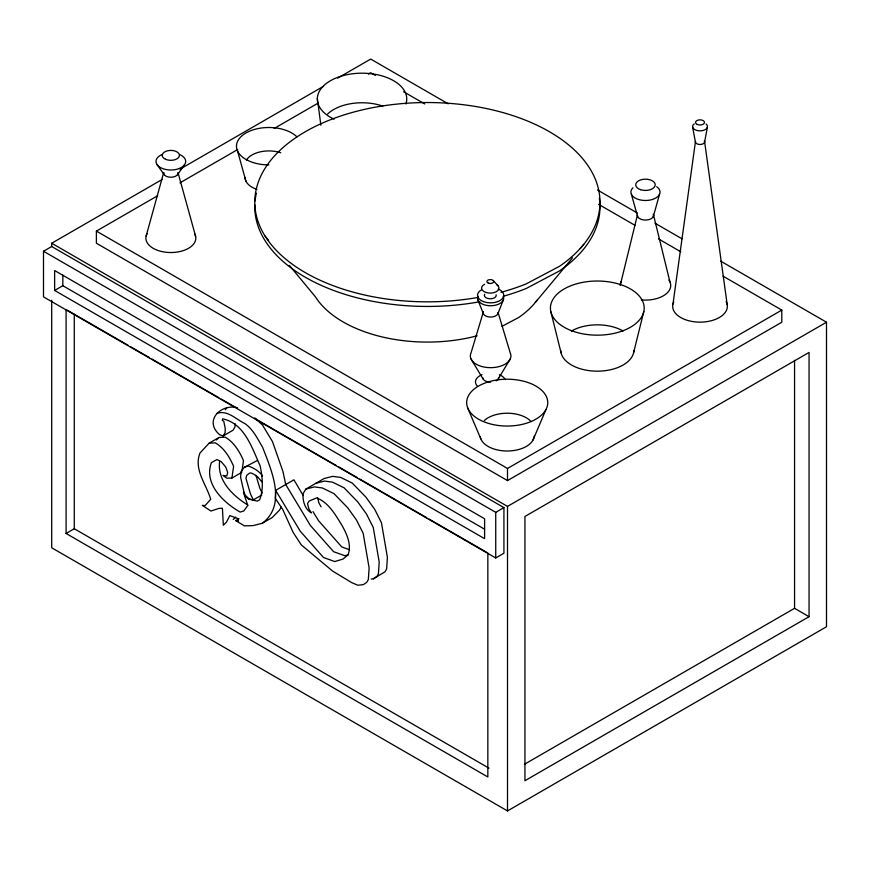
<?xml version="1.0" encoding="UTF-8"?>
<svg xmlns="http://www.w3.org/2000/svg" width="870" height="870" viewBox="0 0 870 870"><rect width="100%" height="100%" fill="white"/><g stroke="black" fill="none" stroke-linecap="round" stroke-linejoin="round"><path stroke-width="1.3" d="M237.608 407.791C221.241 403.299 203.232 420.743 219.697 434.772L223.155 435.924L225.134 432.662L225.2 428.279L223.775 421.254L222.252 420.362L222.655 418.84C244.568 423.418 252.093 448.115 260.173 465.928C262.435 476.89 263.806 489.168 259.651 499.782L257.281 501.12L248.592 499.108L244.677 495.367L240.599 477.228L241.066 471.366L244.437 467.244L257.4 460.491M235.063 423.668L235.009 426.963L233.029 430.226L223.155 435.924M219.675 461.35C216.913 480.49 232.91 495.889 247.885 505.068M275.649 490.365L300.313 531.298L323.499 557.507L334.776 561.552L342.976 559.062L348 554.973C351.871 544.685 346.869 534.343 341.986 525.36C335.472 515.018 328.61 502.284 316.539 497.923L309.078 501.066L307.534 503.545L308.806 508.732L311.449 512.919C304.75 509.298 302.738 500.968 302.967 493.877L305.816 489.103L314.396 486.917L322.378 487.961L333.982 493.649L347.685 507.743L356.385 519.836L363.16 533.277L369.119 567.86L368.347 579.572L366.814 582.269L363.323 584.64L357.82 585.238L351.426 582.476L332.514 571.003L301.281 544.903L293.125 532.375L282.663 509.298L275.257 498.369L275.649 490.365L293.929 479.805L303.206 495.585M239.011 518.683L235.716 520.586L244.416 525.882L253.181 525.6L262.359 523.218C287.1 504.35 271.288 470.017 262.566 447.213C257.476 438.719 253.235 429.454 244.905 423.57C236.118 419.438 227.603 409.813 217 413.326M672.988 303.978L695.478 141.44A4.6 2.653 0 0 0 700.535 144.474A4.6 2.653 0 0 0 704.308 140.864M243.524 492.366L247.754 505.535L243.752 510.994L240.174 512.082C223.449 502.555 203.373 483.611 211.443 462.59L216.945 459.556L221.197 461.644L225.787 467.114L227.668 472.323L226.831 475.923L222.927 475.401L226.798 478.185L231.888 478.054L233.606 466.353C229.734 457.272 224.079 447.909 215.303 442.852L209.115 443.189L199.991 453.009C193.466 469.495 206.277 484.133 210.725 499.293L205.081 505.622L202.318 505.339L210.899 511.038L218.849 508.428L222.405 508.265L223.34 525.219L226.559 522.022L229.821 515.584L237.727 518.531L238.489 521.337L235.716 520.586M241.98 471.105L243.48 460.654C239.609 451.573 233.954 442.199 225.189 437.153L218.99 437.49L209.115 443.189M704.569 142.234L707.408 127.194M633.567 352.774L643.811 311.558A46.882 27.068 0 0 0 579.268 283.109A46.882 27.068 0 0 0 568.86 329.61A46.882 27.068 0 0 0 643.811 311.558M146.149 236.009L163.712 172.477A7.21 4.165 0 0 0 170.737 177.252A7.21 4.165 0 0 0 178.013 172.608L195.652 236.466M653.305 216.63L659.514 194.325M483.437 311.623L471.04 352.872A20.293 11.712 0 0 0 490.56 367.662A20.293 11.712 0 0 0 510.244 352.948L498.216 312.939M497.814 313.874L503.273 300.172M533.016 440.046L545.914 409.618M498.336 378.744L510.212 359.016M281.282 507.166L279.411 510.212L272.234 517.509L262.359 523.218M177.469 174.739L184.473 164.843M225.297 409.77L226.874 407.617M535.333 302.423L572.493 257.868M580.268 248.537L583.726 244.394M233.214 519.52L235.629 517.128M216.38 439.97L218.99 437.49M371.207 579.061L373.415 578.822L376.895 576.451L378.428 573.743L379.2 562.042L373.252 527.459L366.466 514.007L357.766 501.925L344.074 487.82L332.471 482.143L324.477 481.088L315.908 483.274M51.7 246.514L43.5 251.245L43.5 296.866L495.737 557.964L503.926 553.222L503.926 507.612L51.7 246.514L51.7 243.241L162.342 179.361M180.003 169.161L323.607 86.25M337.734 78.093L370.696 59.073L448.224 103.834M723.068 276.181L781.804 310.09L781.804 322.226L507.504 480.588L96.396 243.241L96.396 231.105L157.611 195.761M179.981 182.852L237.662 149.553M274.159 128.477L317.724 103.334M368.336 74.102L370.696 72.743L375.394 75.462M54.636 290.439L484.601 538.671L484.601 518.77L54.636 270.537L54.636 290.439L62.836 285.708L484.568 529.188M66.087 309.502L66.087 533.473L74.276 528.742L488.994 768.166M231.888 478.054L241.773 472.345M262.098 476.118L262.512 475.868C259.01 471.018 253.572 467.788 247.95 465.95L244.437 467.244M262.077 482.023L257.629 476.88L253.942 474.302L250.81 472.878L249.331 473.28L246.721 475.335L245.949 478.272L250.419 493.823L253.355 499.869L249.016 498.869L245.101 495.128L243.937 492.126M252.931 500.109L261.761 495.019M305.816 489.103L324.097 478.543L332.677 476.358L340.659 477.412L352.274 483.089L365.965 497.194L374.665 509.276L381.451 522.729L387.4 557.3L386.628 569.013L385.095 571.721L373.415 578.822M96.396 231.105L507.504 468.462L781.804 310.09M43.5 251.245L495.737 512.343L503.926 507.612M51.7 243.241L507.504 506.394L826.5 322.226L826.5 626.759L507.504 810.927L51.7 547.774L51.7 300.248M524.534 764.219L794.56 608.315L809.057 616.689L809.057 352.437L524.936 516.465L524.936 780.727L809.057 616.689M501.979 326.326L518.585 317.561A119.168 68.806 0 0 0 537.018 300.248M348.381 554.668L344.857 555.734L333.591 551.689L310.394 525.48L285.73 484.536L282.967 471.518L272.44 441.503L262.446 424.995L254.779 417.861M349.305 549.655L341.779 546.947L318.594 520.749L312.993 511.603M597.418 189.964L637.362 213.03M654.99 223.198L682.004 238.804M720.773 261.185L826.5 322.226M403.582 91.731L424.723 103.943M598.56 204.298L634.98 225.33M658.47 238.891L680.786 251.767M67.262 310.177L128.347 345.444M130.696 346.804L149.499 357.657M151.848 359.016L218.805 397.677M221.165 399.036L235.259 407.171M255.225 418.698L336.288 465.504M338.637 466.864L357.439 477.706M359.788 479.065L426.757 517.726M429.106 519.085L487.842 553.005L487.842 776.975L66.087 533.473M321.073 506.818L318.898 502.914L317.626 497.727M493.355 280.695L498.162 285.936M265.122 236.151L268.58 240.337M289.373 265.404L315.353 296.735A119.168 68.806 0 0 0 477.173 335.787M157.046 164.593L164.136 174.62M471.007 358.929L482.893 378.711M262.229 493.203L259.88 488.364L255.932 475.248M467.614 407.758L480.805 438.806M477.956 300.117L483.415 313.842M631.37 194.206L637.601 216.565M237.564 151.043L245.895 181.058M550.84 311.688L561.085 352.872M669.922 281.847L653.337 214.205A8.134 4.698 0 0 1 646.475 220.045A8.134 4.698 0 0 1 637.34 215.347L620.212 285.393A25.263 14.583 0 0 1 621.126 281.63M692.596 127.02L695.445 142.125M704.591 141.538L727.2 304.609M317.332 98.495L320.867 125.226M794.56 360.321L794.56 608.315M507.504 468.462L507.504 480.588M507.504 506.394L507.504 810.927M495.737 512.343L495.737 557.964M74.276 314.266L74.276 528.742M62.836 275.094L62.836 285.708M194.771 233.997A24.969 14.409 0 0 1 170.455 252.528A24.969 14.409 0 0 1 147.16 233.562M256.965 189.399A23.773 13.724 0 0 1 245.079 177.513M477.478 386.258A15.16 8.754 0 0 1 481.98 374.72M499.358 374.752A15.16 8.754 0 0 1 505.285 379.668M633.86 350.577A36.551 21.108 0 0 1 597.407 371.175A36.551 21.108 0 0 1 560.78 350.675M668.878 280.031A25.263 14.583 0 0 1 665.191 294.625A25.263 14.583 0 0 1 641.32 299.9M726.08 301.585A27.34 15.79 0 0 1 700.372 322.139A27.34 15.79 0 0 1 673.761 301.966M534.223 436.033A27.046 15.616 0 0 1 507.852 450.997A27.046 15.616 0 0 1 480.262 436.783M478.489 297.355A172.597 99.648 0 0 1 254.867 198.925A172.597 99.648 0 0 1 489.147 109.131A172.597 99.648 0 0 1 559.475 266.318L526.219 283.87A172.597 99.648 0 0 1 501 292.309M599.343 198.219A172.597 99.648 0 0 1 559.475 270.929L526.219 288.481A172.597 99.648 0 0 1 503.632 296.181M479.794 301.738A172.597 99.648 0 0 1 254.812 204.95M255.062 201.024A172.597 99.648 0 0 1 256.389 193.216M180.068 154.719A14.844 8.569 0 0 1 181.634 167.323A14.844 8.569 0 0 1 159.754 167.127A14.844 8.569 0 0 1 162.005 154.555M334.123 119.168A44.718 25.817 0 0 1 323.107 86.304A44.718 25.817 0 0 1 377.547 74.787A44.718 25.817 0 0 1 405.909 103.987M327.685 113.959A40.118 23.164 0 0 1 382.778 106.096M268.863 164.908A32.397 18.705 0 0 1 240.805 136.851A32.397 18.705 0 0 1 296.909 136.851M246.514 159.96A23.773 13.724 0 0 1 280.749 152.761M498.619 377.547A7.993 4.611 0 0 1 496.259 380.81M490.604 382.147A7.993 4.611 0 0 1 482.632 377.526M498.075 312.765A7.449 4.306 0 0 1 490.604 317.05A7.449 4.306 0 0 1 483.176 312.732M503.295 296.257A13.104 7.569 0 0 1 490.582 305.751A13.104 7.569 0 0 1 477.978 296.202M498.184 289.09A13.104 7.569 0 0 1 500.881 299.987A13.104 7.569 0 0 1 481.882 300.911A13.104 7.569 0 0 1 481.393 289.906M496.139 294.756A5.949 3.436 0 0 1 489.788 298.78A5.949 3.436 0 0 1 484.688 294.201M496.933 284.838A8.711 5.024 0 0 1 495.911 291.918A8.711 5.024 0 0 1 483.633 291.33A8.711 5.024 0 0 1 484.666 284.24M571.405 331.057A36.551 21.108 0 0 1 623.094 330.981M656.698 186.724A14.572 8.406 0 0 1 655.991 197.903A14.572 8.406 0 0 1 636.688 198.795A14.572 8.406 0 0 1 632.914 187.822M706.038 123.997A7.471 4.306 0 0 1 704.95 129.782A7.471 4.306 0 0 1 694.869 129.663A7.471 4.306 0 0 1 694.195 123.855M484.351 420.482A27.046 15.616 0 0 1 531.157 421.591M165.517 159.253A8.58 4.948 0 0 0 179.34 156.1A8.58 4.948 0 0 0 167.692 150.76A8.58 4.948 0 0 0 165.517 159.253M488.353 283.142A3.393 1.957 0 0 0 493.671 281.695A3.393 1.957 0 0 0 488.842 279.759A3.393 1.957 0 0 0 488.353 283.142M640.527 189.66A9.755 5.633 0 0 0 655.219 184.853A9.755 5.633 0 0 0 640.657 179.905A9.755 5.633 0 0 0 640.527 189.66M697.229 124.443A4.47 2.577 0 0 0 704.439 122.811A4.47 2.577 0 0 0 698.393 120.016A4.47 2.577 0 0 0 697.229 124.443M485.493 422.407A40.564 23.425 0 0 0 547.73 403.593A40.564 23.425 0 0 0 488.374 381.887A40.564 23.425 0 0 0 485.493 422.407"/></g></svg>
